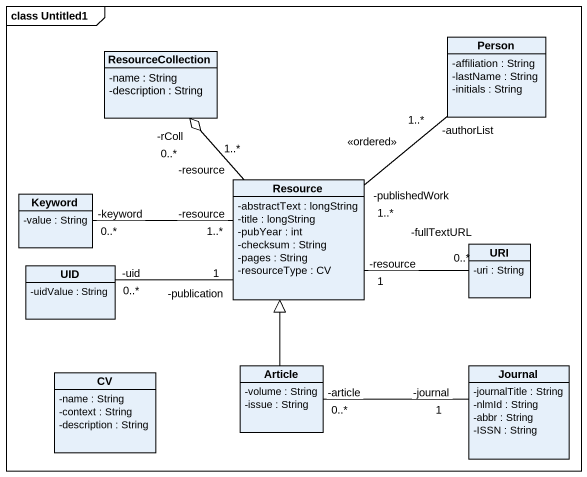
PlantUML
@startuml
mainframe class Untitled1
hide circle
hide empty members
skinparam classAttributeIconSize 0
class ResourceCollection {
  -name : String
  -description : String
}
class "Person" as Person_ {
  -affiliation : String
  -lastName : String
  -initials : String
}
class Keyword {
  -value : String
}
class Resource {
  -abstractText : longString
  -title : longString
  -pubYear : int
  -checksum : String
  -pages : String
  -resourceType : CV
}
class URI {
  -uri : String
}
class UID {
  -uidValue : String
}
class CV {
  -name : String
  -context : String
  -description : String
}
class Article {
  -volume : String
  -issue : String
}
class Journal {
  -journalTitle : String
  -nlmId : String
  -abbr : String
  -ISSN : String
}
ResourceCollection "-rColl\n0..*" o-- "-resource\n1..*" Resource
Keyword "-keyword\n0..*" -right- "-resource\n1..*" Resource
Resource "-publishedWork\n1..*" -up- "-authorList\n1..*" Person_ : <<ordered>>
Resource "-resource\n1" -right- "-fullTextURL\n0..*" URI
Resource "-publication\n1" -left- "-uid\n0..*" UID
Article -up-|> Resource
Article "-article\n0..*" -right- "-journal\n1" Journal
@enduml
